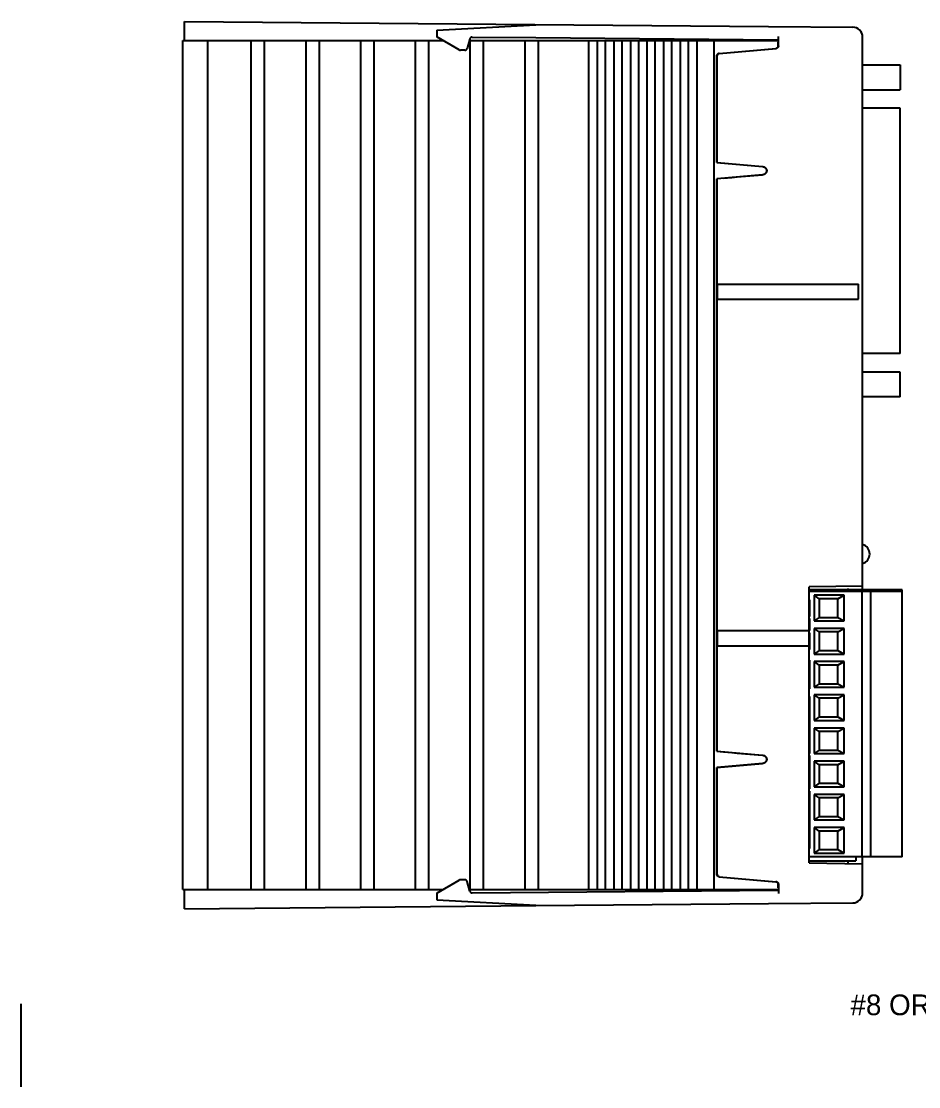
# Model space of a CAD drawing. Extents: x 0 to 31.6, y 0 to 20.4.
# Drawn here: x 0 to 10.82, y 0 to 12.85 of the extents above; entities that cross this region are included whole.
import ezdxf
from ezdxf.enums import TextEntityAlignment as Align

# ---------------------------------------------------------------- set-up
doc = ezdxf.new("R2010")
doc.units = 0
doc.layers.get('0').update_dxf_attribs({"color": 1, "linetype": 'CONTINUOUS'})
doc.styles.add('TXT', font='txt')

msp = doc.modelspace()

# ---------------------------------------------------------------- linework, layer by layer
at = {"color": 7, "linetype": 'CONTINUOUS'}
for p, q in [((1.969, 12.616), (1.969, 12.846)), ((1.969, 12.846), (9.007, 12.785)), ((5.009, 12.74), (6.201, 12.802)), ((5.009, 12.74), (5.009, 12.66)), ((9.007, 12.785), (10.024, 12.776)), ((1.949, 2.376), (1.949, 12.616)), ((1.949, 12.616), (5.083, 12.616)), ((2.249, 2.376), (2.249, 12.616)), ((2.769, 12.616), (2.769, 2.376)), ((2.929, 12.616), (2.929, 2.376)), ((3.429, 12.616), (3.429, 2.376)), ((3.589, 12.616), (3.589, 2.376)), ((4.089, 12.616), (4.089, 2.376)), ((4.249, 12.616), (4.249, 2.376)), ((4.749, 12.616), (4.749, 2.376)), ((4.909, 12.616), (4.909, 2.376)), ((5.278, 12.502), (5.009, 12.66)), ((5.407, 12.634), (5.375, 12.519)), ((5.402, 12.616), (9.124, 12.616)), ((5.409, 12.616), (5.409, 2.376)), ((5.436, 12.656), (6.201, 12.65)), ((5.569, 12.616), (5.569, 2.376)), ((6.069, 12.616), (6.069, 2.376)), ((6.201, 12.65), (9.121, 12.624)), ((6.229, 12.616), (6.229, 2.376)), ((6.843, 2.376), (6.843, 12.616)), ((6.943, 12.616), (6.943, 2.376)), ((7.043, 2.376), (7.043, 12.616)), ((7.143, 12.616), (7.143, 2.376)), ((7.243, 2.376), (7.243, 12.616)), ((7.343, 12.616), (7.343, 2.376)), ((7.443, 2.376), (7.443, 12.616)), ((7.543, 12.616), (7.543, 2.376)), ((7.643, 2.376), (7.643, 12.616)), ((7.743, 12.616), (7.743, 2.376)), ((7.843, 2.376), (7.843, 12.616)), ((7.943, 12.616), (7.943, 2.376)), ((8.043, 2.376), (8.043, 12.616)), ((8.143, 12.616), (8.143, 2.376)), ((8.353, 2.376), (8.353, 12.616)), ((9.124, 12.55), (9.124, 12.594)), ((9.127, 12.55), (9.127, 12.664)), ((10.143, 5.991), (10.143, 12.656)), ((5.346, 12.497), (5.293, 12.497)), ((8.412, 12.46), (9.097, 12.52)), ((8.415, 12.46), (9.1, 12.52)), ((8.384, 11.142), (8.384, 12.43)), ((8.387, 11.142), (8.387, 12.43)), ((10.143, 12.321), (10.595, 12.321)), ((10.595, 12.321), (10.595, 12.021)), ((10.143, 12.021), (10.595, 12.021)), ((10.595, 11.799), (10.143, 11.799)), ((10.595, 8.839), (10.595, 11.799)), ((8.387, 11.142), (8.384, 11.142)), ((8.384, 11.142), (8.934, 11.094)), ((8.387, 11.142), (8.937, 11.094)), ((8.384, 4.044), (8.384, 10.948)), ((8.387, 10.948), (8.384, 10.948)), ((8.937, 10.996), (8.387, 10.948)), ((8.387, 9.676), (8.387, 10.948)), ((8.464, 10.955), (8.564, 10.964)), ((8.564, 10.964), (8.63, 10.97)), ((8.63, 10.97), (8.73, 10.978)), ((8.73, 10.978), (8.934, 10.996)), ((8.387, 9.676), (8.387, 9.496)), ((8.387, 9.676), (10.091, 9.676)), ((10.091, 9.496), (10.091, 9.676)), ((8.387, 5.496), (8.387, 9.496)), ((8.387, 9.496), (10.091, 9.496)), ((10.595, 8.839), (10.143, 8.839)), ((10.595, 8.617), (10.143, 8.617)), ((10.595, 8.317), (10.595, 8.617)), ((10.595, 8.317), (10.143, 8.317)), ((10.143, 6.037), (9.499, 6.026)), ((9.499, 2.698), (9.499, 6.026)), ((10.619, 5.991), (9.499, 5.991)), ((10.619, 5.971), (9.499, 5.971)), ((9.919, 5.925), (9.559, 5.925)), ((9.619, 5.883), (9.559, 5.925)), ((9.559, 5.925), (9.559, 5.617)), ((9.843, 5.883), (9.919, 5.925)), ((9.919, 5.617), (9.919, 5.925)), ((9.963, 6.009), (9.963, 5.991)), ((10.133, 5.971), (10.133, 2.771)), ((10.238, 5.971), (10.238, 2.771)), ((10.619, 2.771), (10.619, 5.991)), ((9.499, 5.871), (9.502, 5.871)), ((9.499, 5.786), (9.502, 5.786)), ((9.502, 5.871), (9.502, 5.671)), ((9.843, 5.883), (9.619, 5.883)), ((9.619, 5.883), (9.619, 5.659)), ((9.843, 5.659), (9.843, 5.883)), ((9.499, 5.676), (9.502, 5.676)), ((9.499, 5.671), (9.502, 5.671)), ((9.619, 5.659), (9.559, 5.617)), ((9.619, 5.659), (9.843, 5.659)), ((9.843, 5.659), (9.919, 5.617)), ((9.499, 5.644), (9.502, 5.644)), ((9.499, 5.642), (9.502, 5.642)), ((9.499, 5.639), (9.502, 5.639)), ((9.499, 5.614), (9.502, 5.614)), ((9.499, 5.6), (9.502, 5.6)), ((9.502, 5.644), (9.502, 5.501)), ((9.559, 5.617), (9.919, 5.617)), ((9.919, 5.525), (9.559, 5.525)), ((9.619, 5.483), (9.559, 5.525)), ((9.559, 5.525), (9.559, 5.217)), ((9.843, 5.483), (9.919, 5.525)), ((9.919, 5.217), (9.919, 5.525)), ((9.499, 5.496), (8.387, 5.496)), ((8.387, 5.496), (8.387, 5.316)), ((9.499, 5.504), (9.502, 5.504)), ((9.499, 5.501), (9.502, 5.501)), ((9.499, 5.471), (9.502, 5.471)), ((9.499, 5.466), (9.502, 5.466)), ((9.502, 5.471), (9.502, 5.271)), ((9.843, 5.483), (9.619, 5.483)), ((9.619, 5.483), (9.619, 5.259)), ((9.843, 5.259), (9.843, 5.483)), ((8.387, 5.316), (9.499, 5.316)), ((8.387, 4.044), (8.387, 5.316)), ((9.499, 5.356), (9.502, 5.356)), ((9.499, 5.271), (9.502, 5.271)), ((9.499, 5.145), (9.502, 5.145)), ((9.502, 5.145), (9.502, 4.797)), ((9.619, 5.259), (9.559, 5.217)), ((9.559, 5.217), (9.919, 5.217)), ((9.619, 5.259), (9.843, 5.259)), ((9.843, 5.259), (9.919, 5.217)), ((9.919, 5.125), (9.559, 5.125)), ((9.619, 5.083), (9.559, 5.125)), ((9.559, 5.125), (9.559, 4.817)), ((9.843, 5.083), (9.619, 5.083)), ((9.619, 5.083), (9.619, 4.859)), ((9.843, 5.083), (9.919, 5.125)), ((9.843, 4.859), (9.843, 5.083)), ((9.919, 4.817), (9.919, 5.125)), ((9.499, 4.797), (9.502, 4.797)), ((9.619, 4.859), (9.559, 4.817)), ((9.559, 4.817), (9.919, 4.817)), ((9.619, 4.859), (9.843, 4.859)), ((9.843, 4.859), (9.919, 4.817)), ((9.499, 4.703), (9.502, 4.703)), ((9.502, 4.703), (9.502, 4.018)), ((9.919, 4.725), (9.559, 4.725)), ((9.619, 4.683), (9.559, 4.725)), ((9.559, 4.725), (9.559, 4.417)), ((9.843, 4.683), (9.619, 4.683)), ((9.619, 4.683), (9.619, 4.459)), ((9.843, 4.683), (9.919, 4.725)), ((9.843, 4.459), (9.843, 4.683)), ((9.919, 4.417), (9.919, 4.725)), ((9.499, 4.586), (9.502, 4.586)), ((9.619, 4.459), (9.559, 4.417)), ((9.559, 4.417), (9.919, 4.417)), ((9.619, 4.459), (9.843, 4.459)), ((9.843, 4.459), (9.919, 4.417)), ((9.919, 4.325), (9.559, 4.325)), ((9.619, 4.283), (9.559, 4.325)), ((9.559, 4.325), (9.559, 4.017)), ((9.843, 4.283), (9.619, 4.283)), ((9.619, 4.283), (9.619, 4.059)), ((9.843, 4.283), (9.919, 4.325)), ((9.843, 4.059), (9.843, 4.283)), ((9.919, 4.017), (9.919, 4.325)), ((9.499, 4.186), (9.502, 4.186)), ((9.499, 4.134), (9.502, 4.134)), ((9.499, 4.129), (9.502, 4.129)), ((8.387, 4.044), (8.384, 4.044)), ((8.384, 4.044), (8.464, 4.037)), ((8.387, 4.044), (8.937, 3.996)), ((8.464, 4.037), (8.564, 4.028)), ((8.564, 4.028), (8.63, 4.023)), ((8.63, 4.023), (8.73, 4.014)), ((8.73, 4.014), (8.934, 3.996)), ((9.499, 4.018), (9.502, 4.018)), ((9.499, 3.994), (9.502, 3.994)), ((9.502, 3.994), (9.502, 3.59)), ((9.619, 4.059), (9.559, 4.017)), ((9.559, 4.017), (9.919, 4.017)), ((9.619, 4.059), (9.843, 4.059)), ((9.843, 4.059), (9.919, 4.017)), ((8.384, 3.85), (8.934, 3.898)), ((8.937, 3.898), (8.387, 3.85)), ((9.499, 3.859), (9.502, 3.859)), ((9.919, 3.925), (9.559, 3.925)), ((9.619, 3.883), (9.559, 3.925)), ((9.559, 3.925), (9.559, 3.617)), ((9.843, 3.883), (9.619, 3.883)), ((9.619, 3.883), (9.619, 3.659)), ((9.843, 3.883), (9.919, 3.925)), ((9.843, 3.659), (9.843, 3.883)), ((9.919, 3.617), (9.919, 3.925)), ((8.387, 3.85), (8.384, 3.85)), ((8.384, 2.562), (8.384, 3.85)), ((8.387, 2.562), (8.387, 3.85)), ((9.499, 3.848), (9.502, 3.848)), ((9.499, 3.736), (9.502, 3.736)), ((9.499, 3.724), (9.502, 3.724)), ((9.619, 3.659), (9.559, 3.617)), ((9.559, 3.617), (9.919, 3.617)), ((9.619, 3.659), (9.843, 3.659)), ((9.843, 3.659), (9.919, 3.617)), ((9.499, 3.59), (9.502, 3.59)), ((9.499, 3.565), (9.502, 3.565)), ((9.499, 3.537), (9.502, 3.537)), ((9.499, 3.498), (9.502, 3.498)), ((9.502, 3.565), (9.502, 2.871)), ((9.919, 3.525), (9.559, 3.525)), ((9.619, 3.483), (9.559, 3.525)), ((9.559, 3.525), (9.559, 3.217)), ((9.843, 3.483), (9.619, 3.483)), ((9.619, 3.483), (9.619, 3.259)), ((9.843, 3.483), (9.919, 3.525)), ((9.843, 3.259), (9.843, 3.483)), ((9.919, 3.217), (9.919, 3.525)), ((9.499, 3.459), (9.502, 3.459)), ((9.499, 3.431), (9.502, 3.431)), ((9.499, 3.356), (9.502, 3.356)), ((9.619, 3.259), (9.559, 3.217)), ((9.559, 3.217), (9.919, 3.217)), ((9.619, 3.259), (9.843, 3.259)), ((9.843, 3.259), (9.919, 3.217)), ((9.919, 3.125), (9.559, 3.125)), ((9.619, 3.083), (9.559, 3.125)), ((9.559, 3.125), (9.559, 2.817)), ((9.843, 3.083), (9.919, 3.125)), ((9.919, 2.817), (9.919, 3.125)), ((9.499, 2.956), (9.502, 2.956)), ((9.843, 3.083), (9.619, 3.083)), ((9.619, 3.083), (9.619, 2.859)), ((9.843, 2.859), (9.843, 3.083)), ((9.499, 2.871), (9.502, 2.871)), ((9.619, 2.859), (9.559, 2.817)), ((9.619, 2.859), (9.843, 2.859)), ((9.843, 2.859), (9.919, 2.817)), ((10.619, 2.771), (9.499, 2.771)), ((9.499, 2.725), (10.059, 2.725)), ((9.499, 2.698), (10.143, 2.687)), ((9.559, 2.817), (9.919, 2.817)), ((9.963, 2.725), (9.963, 2.69)), ((10.059, 2.771), (10.059, 2.725)), ((10.143, 2.336), (10.143, 2.771)), ((5.009, 2.332), (5.278, 2.491)), ((5.346, 2.495), (5.293, 2.495)), ((5.407, 2.358), (5.375, 2.473)), ((8.412, 2.532), (9.097, 2.472)), ((8.415, 2.532), (9.1, 2.472)), ((9.124, 2.398), (9.124, 2.442)), ((9.127, 2.442), (9.127, 2.328)), ((1.949, 2.376), (5.083, 2.376)), ((1.969, 2.146), (1.969, 2.376)), ((5.009, 2.332), (5.009, 2.252)), ((5.402, 2.376), (9.124, 2.376)), ((5.436, 2.336), (9.121, 2.368)), ((5.009, 2.252), (6.201, 2.19)), ((6.201, 2.183), (9.007, 2.207)), ((9.007, 2.207), (10.024, 2.216)), ((1.969, 2.146), (6.201, 2.183))]:
    msp.add_line(p, q, dxfattribs=at)
for points in [[(9.097, 12.52), (9.102, 12.521), (9.107, 12.522), (9.111, 12.525), (9.115, 12.528), (9.118, 12.531), (9.121, 12.536), (9.123, 12.54), (9.124, 12.545), (9.124, 12.55)], [(9.127, 12.55), (9.127, 12.545), (9.125, 12.54), (9.124, 12.536), (9.121, 12.531), (9.117, 12.528), (9.114, 12.525), (9.109, 12.522), (9.105, 12.521), (9.1, 12.52)], [(8.384, 12.43), (8.385, 12.435), (8.386, 12.44), (8.388, 12.444), (8.391, 12.448), (8.394, 12.452), (8.398, 12.455), (8.402, 12.457), (8.407, 12.459), (8.412, 12.46)], [(8.415, 12.46), (8.41, 12.459), (8.405, 12.457), (8.401, 12.455), (8.397, 12.452), (8.394, 12.448), (8.391, 12.444), (8.389, 12.44), (8.388, 12.435), (8.387, 12.43)], [(8.934, 11.094), (8.939, 11.094), (8.943, 11.093), (8.947, 11.092), (8.951, 11.091), (8.955, 11.089), (8.959, 11.087), (8.962, 11.085), (8.966, 11.082), (8.969, 11.08), (8.972, 11.076), (8.974, 11.073), (8.977, 11.069), (8.979, 11.066), (8.98, 11.062), (8.982, 11.058), (8.982, 11.054), (8.983, 11.049), (8.983, 11.045), (8.983, 11.041), (8.982, 11.037), (8.982, 11.032), (8.98, 11.028), (8.979, 11.024), (8.977, 11.021), (8.974, 11.017), (8.972, 11.014), (8.969, 11.01), (8.966, 11.008), (8.962, 11.005), (8.959, 11.003), (8.955, 11.001), (8.951, 10.999), (8.947, 10.998), (8.943, 10.997), (8.939, 10.996), (8.937, 10.996)], [(8.937, 11.094), (8.941, 11.094), (8.946, 11.093), (8.95, 11.092), (8.954, 11.091), (8.958, 11.089), (8.962, 11.087), (8.965, 11.085), (8.969, 11.082), (8.972, 11.08), (8.975, 11.076), (8.977, 11.073), (8.979, 11.069), (8.981, 11.066), (8.983, 11.062), (8.984, 11.058), (8.985, 11.054), (8.986, 11.049), (8.986, 11.045), (8.986, 11.041), (8.985, 11.037), (8.984, 11.032), (8.983, 11.028), (8.981, 11.024), (8.979, 11.021), (8.977, 11.017), (8.975, 11.014), (8.972, 11.01), (8.969, 11.008), (8.965, 11.005), (8.962, 11.003), (8.958, 11.001), (8.954, 10.999), (8.95, 10.998), (8.946, 10.997), (8.941, 10.996), (8.937, 10.996)], [(8.934, 3.996), (8.939, 3.996), (8.943, 3.995), (8.947, 3.994), (8.951, 3.993), (8.955, 3.992), (8.959, 3.99), (8.962, 3.987), (8.966, 3.985), (8.969, 3.982), (8.972, 3.979), (8.974, 3.975), (8.977, 3.972), (8.979, 3.968), (8.98, 3.964), (8.982, 3.96), (8.982, 3.956), (8.983, 3.952), (8.983, 3.947), (8.983, 3.943), (8.982, 3.939), (8.982, 3.935), (8.98, 3.931), (8.979, 3.927), (8.977, 3.923), (8.974, 3.919), (8.972, 3.916), (8.969, 3.913), (8.966, 3.91), (8.962, 3.907), (8.959, 3.905), (8.955, 3.903), (8.951, 3.901), (8.947, 3.9), (8.943, 3.899), (8.939, 3.899), (8.937, 3.899)], [(8.937, 3.996), (8.941, 3.996), (8.946, 3.995), (8.95, 3.994), (8.954, 3.993), (8.958, 3.992), (8.962, 3.99), (8.965, 3.987), (8.969, 3.985), (8.972, 3.982), (8.975, 3.979), (8.977, 3.975), (8.979, 3.972), (8.981, 3.968), (8.983, 3.964), (8.984, 3.96), (8.985, 3.956), (8.986, 3.952), (8.986, 3.947), (8.986, 3.943), (8.985, 3.939), (8.984, 3.935), (8.983, 3.931), (8.981, 3.927), (8.979, 3.923), (8.977, 3.919), (8.975, 3.916), (8.972, 3.913), (8.969, 3.91), (8.965, 3.907), (8.962, 3.905), (8.958, 3.903), (8.954, 3.901), (8.95, 3.9), (8.946, 3.899), (8.941, 3.899), (8.937, 3.898)], [(8.412, 2.532), (8.407, 2.533), (8.402, 2.535), (8.398, 2.537), (8.394, 2.54), (8.391, 2.544), (8.388, 2.548), (8.386, 2.552), (8.385, 2.557), (8.384, 2.562)], [(8.387, 2.562), (8.388, 2.557), (8.389, 2.552), (8.391, 2.548), (8.394, 2.544), (8.397, 2.54), (8.401, 2.537), (8.405, 2.535), (8.41, 2.533), (8.415, 2.532)], [(9.124, 2.442), (9.124, 2.448), (9.123, 2.452), (9.121, 2.457), (9.118, 2.461), (9.115, 2.465), (9.111, 2.468), (9.107, 2.47), (9.102, 2.471), (9.097, 2.472)], [(9.1, 2.472), (9.105, 2.471), (9.109, 2.47), (9.114, 2.468), (9.117, 2.465), (9.121, 2.461), (9.124, 2.457), (9.125, 2.452), (9.127, 2.448), (9.127, 2.442)], [(0, 0), (0, 1)], [(0, 0), (0, 1)], [(0, 0), (0, 1)], [(0, 0), (0, 1)], [(0, 0), (0, 1)], [(0, 0), (0, 1)], [(0, 0), (0, 1)], [(0, 0), (0, 1)], [(0, 0), (0, 1)], [(0, 0), (0, 1)], [(0, 0), (0, 1)], [(0, 0), (0, 1)], [(0, 0), (0, 1)], [(0, 0), (0, 1)], [(0, 0), (0, 1)], [(0, 0), (0, 1)], [(0, 0), (0, 1)], [(0, 0), (0, 1)], [(0, 0), (0, 1)], [(0, 0), (0, 1)], [(0, 0), (0, 1)], [(0, 0), (0, 1)], [(0, 0), (0, 1)], [(0, 0), (0, 1)], [(0, 0), (0, 1)], [(0, 0), (0, 1)], [(0, 0), (0, 1)], [(0, 0), (0, 1)], [(0, 0), (0, 1)], [(0, 0), (0, 1)], [(0, 0), (0, 1)], [(0, 0), (0, 1)], [(0, 0), (0, 1)], [(0, 0), (0, 1)], [(0, 0), (0, 1)], [(0, 0), (0, 1)], [(0, 0), (0, 1)], [(0, 0), (0, 1)], [(0, 0), (0, 1)], [(0, 0), (0, 1)], [(0, 0), (0, 1)], [(0, 0), (0, 1)], [(0, 0), (0, 1)], [(0, 0), (0, 1)], [(0, 0), (0, 1)], [(0, 0), (0, 1)], [(0, 0), (0, 1)], [(0, 0), (0, 1)], [(0, 0), (0, 1)], [(0, 0), (0, 1)], [(0, 0), (0, 1)], [(0, 0), (0, 1)], [(0, 0), (0, 1)], [(0, 0), (0, 1)], [(0, 0), (0, 1)], [(0, 0), (0, 1)], [(0, 0), (0, 1)], [(0, 0), (0, 1)], [(0, 0), (0, 1)], [(0, 0), (0, 1)], [(0, 0), (0, 1)], [(0, 0), (0, 1)], [(0, 0), (0, 1)], [(0, 0), (0, 1)], [(0, 0), (0, 1)], [(0, 0), (0, 1)], [(0, 0), (0, 1)], [(0, 0), (0, 1)], [(0, 0), (0, 1)], [(0, 0), (0, 1)], [(0, 0), (0, 1)], [(0, 0), (0, 1)], [(0, 0), (0, 1)], [(0, 0), (0, 1)], [(0, 0), (0, 1)], [(0, 0), (0, 1)], [(0, 0), (0, 1)], [(0, 0), (0, 1)], [(0, 0), (0, 1)], [(0, 0), (0, 1)], [(0, 0), (0, 1)], [(0, 0), (0, 1)], [(0, 0), (0, 1)], [(0, 0), (0, 1)], [(0, 0), (0, 1)], [(0, 0), (0, 1)], [(0, 0), (0, 1)], [(0, 0), (0, 1)], [(0, 0), (0, 1)], [(0, 0), (0, 1)], [(0, 0), (0, 1)], [(0, 0), (0, 1)], [(0, 0), (0, 1)], [(0, 0), (0, 1)], [(0, 0), (0, 1)], [(0, 0), (0, 1)], [(0, 0), (0, 1)], [(0, 0), (0, 1)], [(0, 0), (0, 1)], [(0, 0), (0, 1)], [(0, 0), (0, 1)], [(0, 0), (0, 1)], [(0, 0), (0, 1)], [(0, 0), (0, 1)], [(0, 0), (0, 1)], [(0, 0), (0, 1)], [(0, 0), (0, 1)], [(0, 0), (0, 1)], [(0, 0), (0, 1)], [(0, 0), (0, 1)], [(0, 0), (0, 1)], [(0, 0), (0, 1)], [(0, 0), (0, 1)], [(0, 0), (0, 1)], [(0, 0), (0, 1)], [(0, 0), (0, 1)], [(0, 0), (0, 1)], [(0, 0), (0, 1)], [(0, 0), (0, 1)], [(0, 0), (0, 1)], [(0, 0), (0, 1)], [(0, 0), (0, 1)], [(0, 0), (0, 1)], [(0, 0), (0, 1)], [(0, 0), (0, 1)], [(0, 0), (0, 1)], [(0, 0), (0, 1)], [(0, 0), (0, 1)], [(0, 0), (0, 1)], [(0, 0), (0, 1)], [(0, 0), (0, 1)], [(0, 0), (0, 1)], [(0, 0), (0, 1)], [(0, 0), (0, 1)], [(0, 0), (0, 1)], [(0, 0), (0, 1)], [(0, 0), (0, 1)], [(0, 0), (0, 1)], [(0, 0), (0, 1)], [(0, 0), (0, 1)], [(0, 0), (0, 1)], [(0, 0), (0, 1)], [(0, 0), (0, 1)], [(0, 0), (0, 1)], [(0, 0), (0, 1)], [(0, 0), (0, 1)], [(0, 0), (0, 1)], [(0, 0), (0, 1)], [(0, 0), (0, 1)], [(0, 0), (0, 1)], [(0, 0), (0, 1)], [(0, 0), (0, 1)], [(0, 0), (0, 1)], [(0, 0), (0, 1)], [(0, 0), (0, 1)], [(0, 0), (0, 1)], [(0, 0), (0, 1)], [(0, 0), (0, 1)], [(0, 0), (0, 1)], [(0, 0), (0, 1)], [(0, 0), (0, 1)], [(0, 0), (0, 1)], [(0, 0), (0, 1)], [(0, 0), (0, 1)], [(0, 0), (0, 1)], [(0, 0), (0, 1)], [(0, 0), (0, 1)], [(0, 0), (0, 1)], [(0, 0), (0, 1)], [(0, 0), (0, 1)], [(0, 0), (0, 1)], [(0, 0), (0, 1)], [(0, 0), (0, 1)], [(0, 0), (0, 1)], [(0, 0), (0, 1)], [(0, 0), (0, 1)], [(0, 0), (0, 1)], [(0, 0), (0, 1)], [(0, 0), (0, 1)], [(0, 0), (0, 1)], [(0, 0), (0, 1)], [(0, 0), (0, 1)], [(0, 0), (0, 1)], [(0, 0), (0, 1)], [(0, 0), (0, 1)], [(0, 0), (0, 1)], [(0, 0), (0, 1)], [(0, 0), (0, 1)], [(0, 0), (0, 1)], [(0, 0), (0, 1)], [(0, 0), (0, 1)], [(0, 0), (0, 1)], [(0, 0), (0, 1)], [(0, 0), (0, 1)], [(0, 0), (0, 1)], [(0, 0), (0, 1)], [(0, 0), (0, 1)], [(0, 0), (0, 1)], [(0, 0), (0, 1)], [(0, 0), (0, 1)], [(0, 0), (0, 1)], [(0, 0), (0, 1)], [(0, 0), (0, 1)], [(0, 0), (0, 1)], [(0, 0), (0, 1)], [(0, 0), (0, 1)], [(0, 0), (0, 1)], [(0, 0), (0, 1)], [(0, 0), (0, 1)], [(0, 0), (0, 1)], [(0, 0), (0, 1)], [(0, 0), (0, 1)], [(0, 0), (0, 1)], [(0, 0), (0, 1)], [(0, 0), (0, 1)], [(0, 0), (0, 1)], [(0, 0), (0, 1)], [(0, 0), (0, 1)], [(0, 0), (0, 1)], [(0, 0), (0, 1)], [(0, 0), (0, 1)], [(0, 0), (0, 1)], [(0, 0), (0, 1)], [(0, 0), (0, 1)], [(0, 0), (0, 1)], [(0, 0), (0, 1)], [(0, 0), (0, 1)], [(0, 0), (0, 1)], [(0, 0), (0, 1)], [(0, 0), (0, 1)], [(0, 0), (0, 1)], [(0, 0), (0, 1)], [(0, 0), (0, 1)], [(0, 0), (0, 1)], [(0, 0), (0, 1)], [(0, 0), (0, 1)], [(0, 0), (0, 1)], [(0, 0), (0, 1)], [(0, 0), (0, 1)], [(0, 0), (0, 1)], [(0, 0), (0, 1)], [(0, 0), (0, 1)], [(0, 0), (0, 1)], [(0, 0), (0, 1)], [(0, 0), (0, 1)], [(0, 0), (0, 1)], [(0, 0), (0, 1)], [(0, 0), (0, 1)], [(0, 0), (0, 1)], [(0, 0), (0, 1)], [(0, 0), (0, 1)], [(0, 0), (0, 1)], [(0, 0), (0, 1)], [(0, 0), (0, 1)], [(0, 0), (0, 1)], [(0, 0), (0, 1)], [(0, 0), (0, 1)], [(0, 0), (0, 1)], [(0, 0), (0, 1)], [(0, 0), (0, 1)], [(0, 0), (0, 1)], [(0, 0), (0, 1)], [(0, 0), (0, 1)], [(0, 0), (0, 1)], [(0, 0), (0, 1)], [(0, 0), (0, 1)], [(0, 0), (0, 1)], [(0, 0), (0, 1)], [(0, 0), (0, 1)], [(0, 0), (0, 1)], [(0, 0), (0, 1)], [(0, 0), (0, 1)], [(0, 0), (0, 1)], [(0, 0), (0, 1)], [(0, 0), (0, 1)], [(0, 0), (0, 1)], [(0, 0), (0, 1)], [(0, 0), (0, 1)], [(0, 0), (0, 1)], [(0, 0), (0, 1)], [(0, 0), (0, 1)], [(0, 0), (0, 1)], [(0, 0), (0, 1)], [(0, 0), (0, 1)], [(0, 0), (0, 1)], [(0, 0), (0, 1)], [(0, 0), (0, 1)], [(0, 0), (0, 1)], [(0, 0), (0, 1)], [(0, 0), (0, 1)], [(0, 0), (0, 1)], [(0, 0), (0, 1)], [(0, 0), (0, 1)], [(0, 0), (0, 1)], [(0, 0), (0, 1)], [(0, 0), (0, 1)], [(0, 0), (0, 1)], [(0, 0), (0, 1)], [(0, 0), (0, 1)], [(0, 0), (0, 1)], [(0, 0), (0, 1)], [(0, 0), (0, 1)], [(0, 0), (0, 1)], [(0, 0), (0, 1)], [(0, 0), (0, 1)], [(0, 0), (0, 1)], [(0, 0), (0, 1)], [(0, 0), (0, 1)], [(0, 0), (0, 1)], [(0, 0), (0, 1)], [(0, 0), (0, 1)], [(0, 0), (0, 1)], [(0, 0), (0, 1)], [(0, 0), (0, 1)], [(0, 0), (0, 1)], [(0, 0), (0, 1)], [(0, 0), (0, 1)], [(0, 0), (0, 1)], [(0, 0), (0, 1)], [(0, 0), (0, 1)], [(0, 0), (0, 1)], [(0, 0), (0, 1)], [(0, 0), (0, 1)], [(0, 0), (0, 1)], [(0, 0), (0, 1)], [(0, 0), (0, 1)], [(0, 0), (0, 1)], [(0, 0), (0, 1)], [(0, 0), (0, 1)], [(0, 0), (0, 1)], [(0, 0), (0, 1)], [(0, 0), (0, 1)], [(0, 0), (0, 1)], [(0, 0), (0, 1)], [(0, 0), (0, 1)], [(0, 0), (0, 1)], [(0, 0), (0, 1)], [(0, 0), (0, 1)], [(0, 0), (0, 1)], [(0, 0), (0, 1)], [(0, 0), (0, 1)], [(0, 0), (0, 1)], [(0, 0), (0, 1)], [(0, 0), (0, 1)], [(0, 0), (0, 1)], [(0, 0), (0, 1)], [(0, 0), (0, 1)], [(0, 0), (0, 1)], [(0, 0), (0, 1)], [(0, 0), (0, 1)], [(0, 0), (0, 1)], [(0, 0), (0, 1)], [(0, 0), (0, 1)], [(0, 0), (0, 1)], [(0, 0), (0, 1)], [(0, 0), (0, 1)], [(0, 0), (0, 1)], [(0, 0), (0, 1)], [(0, 0), (0, 1)], [(0, 0), (0, 1)], [(0, 0), (0, 1)], [(0, 0), (0, 1)], [(0, 0), (0, 1)], [(0, 0), (0, 1)], [(0, 0), (0, 1)], [(0, 0), (0, 1)], [(0, 0), (0, 1)], [(0, 0), (0, 1)], [(0, 0), (0, 1)], [(0, 0), (0, 1)], [(0, 0), (0, 1)], [(0, 0), (0, 1)], [(0, 0), (0, 1)], [(0, 0), (0, 1)], [(0, 0), (0, 1)], [(0, 0), (0, 1)], [(0, 0), (0, 1)], [(0, 0), (0, 1)], [(0, 0), (0, 1)], [(0, 0), (0, 1)], [(0, 0), (0, 1)], [(0, 0), (0, 1)], [(0, 0), (0, 1)], [(0, 0), (0, 1)], [(0, 0), (0, 1)], [(0, 0), (0, 1)], [(0, 0), (0, 1)], [(0, 0), (0, 1)], [(0, 0), (0, 1)], [(0, 0), (0, 1)], [(0, 0), (0, 1)], [(0, 0), (0, 1)], [(0, 0), (0, 1)], [(0, 0), (0, 1)], [(0, 0), (0, 1)], [(0, 0), (0, 1)], [(0, 0), (0, 1)], [(0, 0), (0, 1)], [(0, 0), (0, 1)], [(0, 0), (0, 1)], [(0, 0), (0, 1)], [(0, 0), (0, 1)], [(0, 0), (0, 1)], [(0, 0), (0, 1)], [(0, 0), (0, 1)], [(0, 0), (0, 1)], [(0, 0), (0, 1)], [(0, 0), (0, 1)], [(0, 0), (0, 1)], [(0, 0), (0, 1)], [(0, 0), (0, 1)], [(0, 0), (0, 1)], [(0, 0), (0, 1)], [(0, 0), (0, 1)], [(0, 0), (0, 1)], [(0, 0), (0, 1)], [(0, 0), (0, 1)], [(0, 0), (0, 1)], [(0, 0), (0, 1)], [(0, 0), (0, 1)], [(0, 0), (0, 1)], [(0, 0), (0, 1)], [(0, 0), (0, 1)], [(0, 0), (0, 1)], [(0, 0), (0, 1)], [(0, 0), (0, 1)], [(0, 0), (0, 1)], [(0, 0), (0, 1)], [(0, 0), (0, 1)], [(0, 0), (0, 1)], [(0, 0), (0, 1)], [(0, 0), (0, 1)], [(0, 0), (0, 1)], [(0, 0), (0, 1)], [(0, 0), (0, 1)], [(0, 0), (0, 1)], [(0, 0), (0, 1)], [(0, 0), (0, 1)], [(0, 0), (0, 1)], [(0, 0), (0, 1)], [(0, 0), (0, 1)], [(0, 0), (0, 1)], [(0, 0), (0, 1)], [(0, 0), (0, 1)], [(0, 0), (0, 1)], [(0, 0), (0, 1)], [(0, 0), (0, 1)], [(0, 0), (0, 1)], [(0, 0), (0, 1)], [(0, 0), (0, 1)], [(0, 0), (0, 1)], [(0, 0), (0, 1)], [(0, 0), (0, 1)], [(0, 0), (0, 1)], [(0, 0), (0, 1)], [(0, 0), (0, 1)], [(0, 0), (0, 1)], [(0, 0), (0, 1)], [(0, 0), (0, 1)], [(0, 0), (0, 1)], [(0, 0), (0, 1)], [(0, 0), (0, 1)], [(0, 0), (0, 1)], [(0, 0), (0, 1)], [(0, 0), (0, 1)], [(0, 0), (0, 1)], [(0, 0), (0, 1)], [(0, 0), (0, 1)], [(0, 0), (0, 1)], [(0, 0), (0, 1)], [(0, 0), (0, 1)], [(0, 0), (0, 1)], [(0, 0), (0, 1)], [(0, 0), (0, 1)], [(0, 0), (0, 1)], [(0, 0), (0, 1)], [(0, 0), (0, 1)], [(0, 0), (0, 1)], [(0, 0), (0, 1)], [(0, 0), (0, 1)], [(0, 0), (0, 1)], [(0, 0), (0, 1)], [(0, 0), (0, 1)], [(0, 0), (0, 1)], [(0, 0), (0, 1)], [(0, 0), (0, 1)], [(0, 0), (0, 1)], [(0, 0), (0, 1)], [(0, 0), (0, 1)], [(0, 0), (0, 1)], [(0, 0), (0, 1)], [(0, 0), (0, 1)], [(0, 0), (0, 1)], [(0, 0), (0, 1)], [(0, 0), (0, 1)], [(0, 0), (0, 1)], [(0, 0), (0, 1)], [(0, 0), (0, 1)], [(0, 0), (0, 1)], [(0, 0), (0, 1)], [(0, 0), (0, 1)], [(0, 0), (0, 1)], [(0, 0), (0, 1)], [(0, 0), (0, 1)], [(0, 0), (0, 1)], [(0, 0), (0, 1)], [(0, 0), (0, 1)], [(0, 0), (0, 1)], [(0, 0), (0, 1)], [(0, 0), (0, 1)], [(0, 0), (0, 1)], [(0, 0), (0, 1)], [(0, 0), (0, 1)], [(0, 0), (0, 1)], [(0, 0), (0, 1)], [(0, 0), (0, 1)], [(0, 0), (0, 1)], [(0, 0), (0, 1)], [(0, 0), (0, 1)], [(0, 0), (0, 1)], [(0, 0), (0, 1)], [(0, 0), (0, 1)], [(0, 0), (0, 1)], [(0, 0), (0, 1)], [(0, 0), (0, 1)], [(0, 0), (0, 1)], [(0, 0), (0, 1)], [(0, 0), (0, 1)], [(0, 0), (0, 1)], [(0, 0), (0, 1)], [(0, 0), (0, 1)], [(0, 0), (0, 1)], [(0, 0), (0, 1)], [(0, 0), (0, 1)], [(0, 0), (0, 1)], [(0, 0), (0, 1)], [(0, 0), (0, 1)], [(0, 0), (0, 1)], [(0, 0), (0, 1)], [(0, 0), (0, 1)], [(0, 0), (0, 1)], [(0, 0), (0, 1)], [(0, 0), (0, 1)], [(0, 0), (0, 1)], [(0, 0), (0, 1)], [(0, 0), (0, 1)], [(0, 0), (0, 1)], [(0, 0), (0, 1)], [(0, 0), (0, 1)], [(0, 0), (0, 1)], [(0, 0), (0, 1)], [(0, 0), (0, 1)], [(0, 0), (0, 1)], [(0, 0), (0, 1)], [(0, 0), (0, 1)], [(0, 0), (0, 1)], [(0, 0), (0, 1)], [(0, 0), (0, 1)], [(0, 0), (0, 1)], [(0, 0), (0, 1)], [(0, 0), (0, 1)], [(0, 0), (0, 1)], [(0, 0), (0, 1)], [(0, 0), (0, 1)], [(0, 0), (0, 1)], [(0, 0), (0, 1)], [(0, 0), (0, 1)], [(0, 0), (0, 1)], [(0, 0), (0, 1)], [(0, 0), (0, 1)], [(0, 0), (0, 1)], [(0, 0), (0, 1)], [(0, 0), (0, 1)], [(0, 0), (0, 1)], [(0, 0), (0, 1)], [(0, 0), (0, 1)], [(0, 0), (0, 1)], [(0, 0), (0, 1)], [(0, 0), (0, 1)], [(0, 0), (0, 1)], [(0, 0), (0, 1)], [(0, 0), (0, 1)], [(0, 0), (0, 1)], [(0, 0), (0, 1)], [(0, 0), (0, 1)], [(0, 0), (0, 1)], [(0, 0), (0, 1)], [(0, 0), (0, 1)], [(0, 0), (0, 1)], [(0, 0), (0, 1)], [(0, 0), (0, 1)], [(0, 0), (0, 1)], [(0, 0), (0, 1)], [(0, 0), (0, 1)], [(0, 0), (0, 1)], [(0, 0), (0, 1)], [(0, 0), (0, 1)], [(0, 0), (0, 1)], [(0, 0), (0, 1)], [(0, 0), (0, 1)], [(0, 0), (0, 1)], [(0, 0), (0, 1)], [(0, 0), (0, 1)], [(0, 0), (0, 1)], [(0, 0), (0, 1)], [(0, 0), (0, 1)], [(0, 0), (0, 1)], [(0, 0), (0, 1)], [(0, 0), (0, 1)], [(0, 0), (0, 1)], [(0, 0), (0, 1)], [(0, 0), (0, 1)], [(0, 0), (0, 1)], [(0, 0), (0, 1)], [(0, 0), (0, 1)], [(0, 0), (0, 1)], [(0, 0), (0, 1)], [(0, 0), (0, 1)], [(0, 0), (0, 1)], [(0, 0), (0, 1)], [(0, 0), (0, 1)], [(0, 0), (0, 1)], [(0, 0), (0, 1)], [(0, 0), (0, 1)], [(0, 0), (0, 1)], [(0, 0), (0, 1)], [(0, 0), (0, 1)], [(0, 0), (0, 1)], [(0, 0), (0, 1)], [(0, 0), (0, 1)], [(0, 0), (0, 1)], [(0, 0), (0, 1)], [(0, 0), (0, 1)], [(0, 0), (0, 1)], [(0, 0), (0, 1)], [(0, 0), (0, 1)], [(0, 0), (0, 1)], [(0, 0), (0, 1)], [(0, 0), (0, 1)], [(0, 0), (0, 1)], [(0, 0), (0, 1)], [(0, 0), (0, 1)], [(0, 0), (0, 1)], [(0, 0), (0, 1)], [(0, 0), (0, 1)], [(0, 0), (0, 1)], [(0, 0), (0, 1)], [(0, 0), (0, 1)], [(0, 0), (0, 1)], [(0, 0), (0, 1)], [(0, 0), (0, 1)], [(0, 0), (0, 1)], [(0, 0), (0, 1)], [(0, 0), (0, 1)], [(0, 0), (0, 1)], [(0, 0), (0, 1)], [(0, 0), (0, 1)], [(0, 0), (0, 1)], [(0, 0), (0, 1)], [(0, 0), (0, 1)], [(0, 0), (0, 1)], [(0, 0), (0, 1)], [(0, 0), (0, 1)], [(0, 0), (0, 1)], [(0, 0), (0, 1)], [(0, 0), (0, 1)], [(0, 0), (0, 1)], [(0, 0), (0, 1)], [(0, 0), (0, 1)], [(0, 0), (0, 1)], [(0, 0), (0, 1)], [(0, 0), (0, 1)], [(0, 0), (0, 1)], [(0, 0), (0, 1)], [(0, 0), (0, 1)], [(0, 0), (0, 1)], [(0, 0), (0, 1)], [(0, 0), (0, 1)], [(0, 0), (0, 1)], [(0, 0), (0, 1)], [(0, 0), (0, 1)], [(0, 0), (0, 1)], [(0, 0), (0, 1)], [(0, 0), (0, 1)], [(0, 0), (0, 1)], [(0, 0), (0, 1)], [(0, 0), (0, 1)], [(0, 0), (0, 1)], [(0, 0), (0, 1)], [(0, 0), (0, 1)], [(0, 0), (0, 1)], [(0, 0), (0, 1)], [(0, 0), (0, 1)], [(0, 0), (0, 1)], [(0, 0), (0, 1)], [(0, 0), (0, 1)], [(0, 0), (0, 1)], [(0, 0), (0, 1)], [(0, 0), (0, 1)], [(0, 0), (0, 1)], [(0, 0), (0, 1)], [(0, 0), (0, 1)], [(0, 0), (0, 1)], [(0, 0), (0, 1)], [(0, 0), (0, 1)], [(0, 0), (0, 1)], [(0, 0), (0, 1)], [(0, 0), (0, 1)], [(0, 0), (0, 1)], [(0, 0), (0, 1)], [(0, 0), (0, 1)], [(0, 0), (0, 1)], [(0, 0), (0, 1)], [(0, 0), (0, 1)], [(0, 0), (0, 1)], [(0, 0), (0, 1)], [(0, 0), (0, 1)], [(0, 0), (0, 1)], [(0, 0), (0, 1)], [(0, 0), (0, 1)], [(0, 0), (0, 1)], [(0, 0), (0, 1)], [(0, 0), (0, 1)], [(0, 0), (0, 1)], [(0, 0), (0, 1)], [(0, 0), (0, 1)], [(0, 0), (0, 1)], [(0, 0), (0, 1)], [(0, 0), (0, 1)], [(0, 0), (0, 1)], [(0, 0), (0, 1)], [(0, 0), (0, 1)], [(0, 0), (0, 1)], [(0, 0), (0, 1)], [(0, 0), (0, 1)], [(0, 0), (0, 1)], [(0, 0), (0, 1)], [(0, 0), (0, 1)], [(0, 0), (0, 1)], [(0, 0), (0, 1)], [(0, 0), (0, 1)], [(0, 0), (0, 1)], [(0, 0), (0, 1)], [(0, 0), (0, 1)], [(0, 0), (0, 1)], [(0, 0), (0, 1)], [(0, 0), (0, 1)], [(0, 0), (0, 1)], [(0, 0), (0, 1)], [(0, 0), (0, 1)], [(0, 0), (0, 1)], [(0, 0), (0, 1)], [(0, 0), (0, 1)], [(0, 0), (0, 1)], [(0, 0), (0, 1)], [(0, 0), (0, 1)], [(0, 0), (0, 1)], [(0, 0), (0, 1)], [(0, 0), (0, 1)], [(0, 0), (0, 1)], [(0, 0), (0, 1)], [(0, 0), (0, 1)], [(0, 0), (0, 1)], [(0, 0), (0, 1)], [(0, 0), (0, 1)], [(0, 0), (0, 1)], [(0, 0), (0, 1)], [(0, 0), (0, 1)], [(0, 0), (0, 1)], [(0, 0), (0, 1)], [(0, 0), (0, 1)], [(0, 0), (0, 1)], [(0, 0), (0, 1)], [(0, 0), (0, 1)], [(0, 0), (0, 1)], [(0, 0), (0, 1)], [(0, 0), (0, 1)]]:
    msp.add_lwpolyline(points, dxfattribs=at)
for centre, radius, start, end in [((10.023, 12.656), 0.12, 0, 89.5), ((5.436, 12.626), 0.03, 89.5, 164.5), ((5.293, 12.527), 0.03, 239.5, 269.5), ((5.346, 12.527), 0.03, 269.5, 344.5), ((10.109, 6.423), 0.12, 286.4608, 73.5392), ((5.293, 2.465), 0.03, 90.5, 120.5), ((5.346, 2.465), 0.03, 15.5, 90.5), ((5.436, 2.366), 0.03, 195.5, 270.5), ((10.023, 2.336), 0.12, 270.5, 0)]:
    msp.add_arc(centre, radius, start, end, dxfattribs=at)

# ---------------------------------------------------------------- texts
at = {"color": 7, "style": 'TXT'}
msp.add_text('#8 OR M4 MOUNTING SCREWS', height=0.25, dxfattribs=at).set_placement((12.495, 0.862), align=Align.CENTER)

doc.saveas('drawing.dxf')
